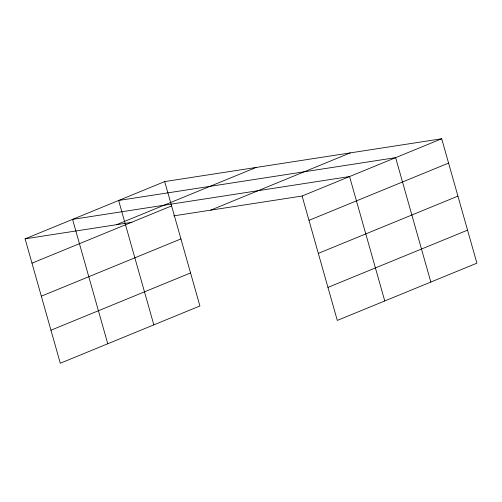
<?xml version="1.0" encoding="UTF-8"?>
<svg xmlns="http://www.w3.org/2000/svg" width="502" height="502" viewBox="0 0 502 502"><rect width="100%" height="100%" fill="white"/><g stroke="black" fill="none" stroke-linecap="round" stroke-linejoin="round"><path stroke-width="0.75" d="M164.7 181.58L199.903 305.975L60.303 363.235L25.1 238.833L164.7 181.58L441.697 138.765L476.9 263.167L337.3 320.42L302.097 196.025L173.636 215.879M116.508 224.708L256.108 167.448M31.984 263.155L171.584 205.902M210.689 210.15L350.289 152.897M41.327 296.18L180.927 238.927M302.097 196.025L441.697 138.765M308.981 220.347L448.581 163.094M50.959 330.209L190.559 272.95M318.324 253.372L457.924 196.119M327.957 287.395L467.557 230.142M25.1 238.833L131.951 222.317M430.835 282.061L395.632 157.659L118.629 200.474L153.832 324.869M384.764 300.955L349.561 176.553L72.564 219.368L107.767 343.77"/></g></svg>
